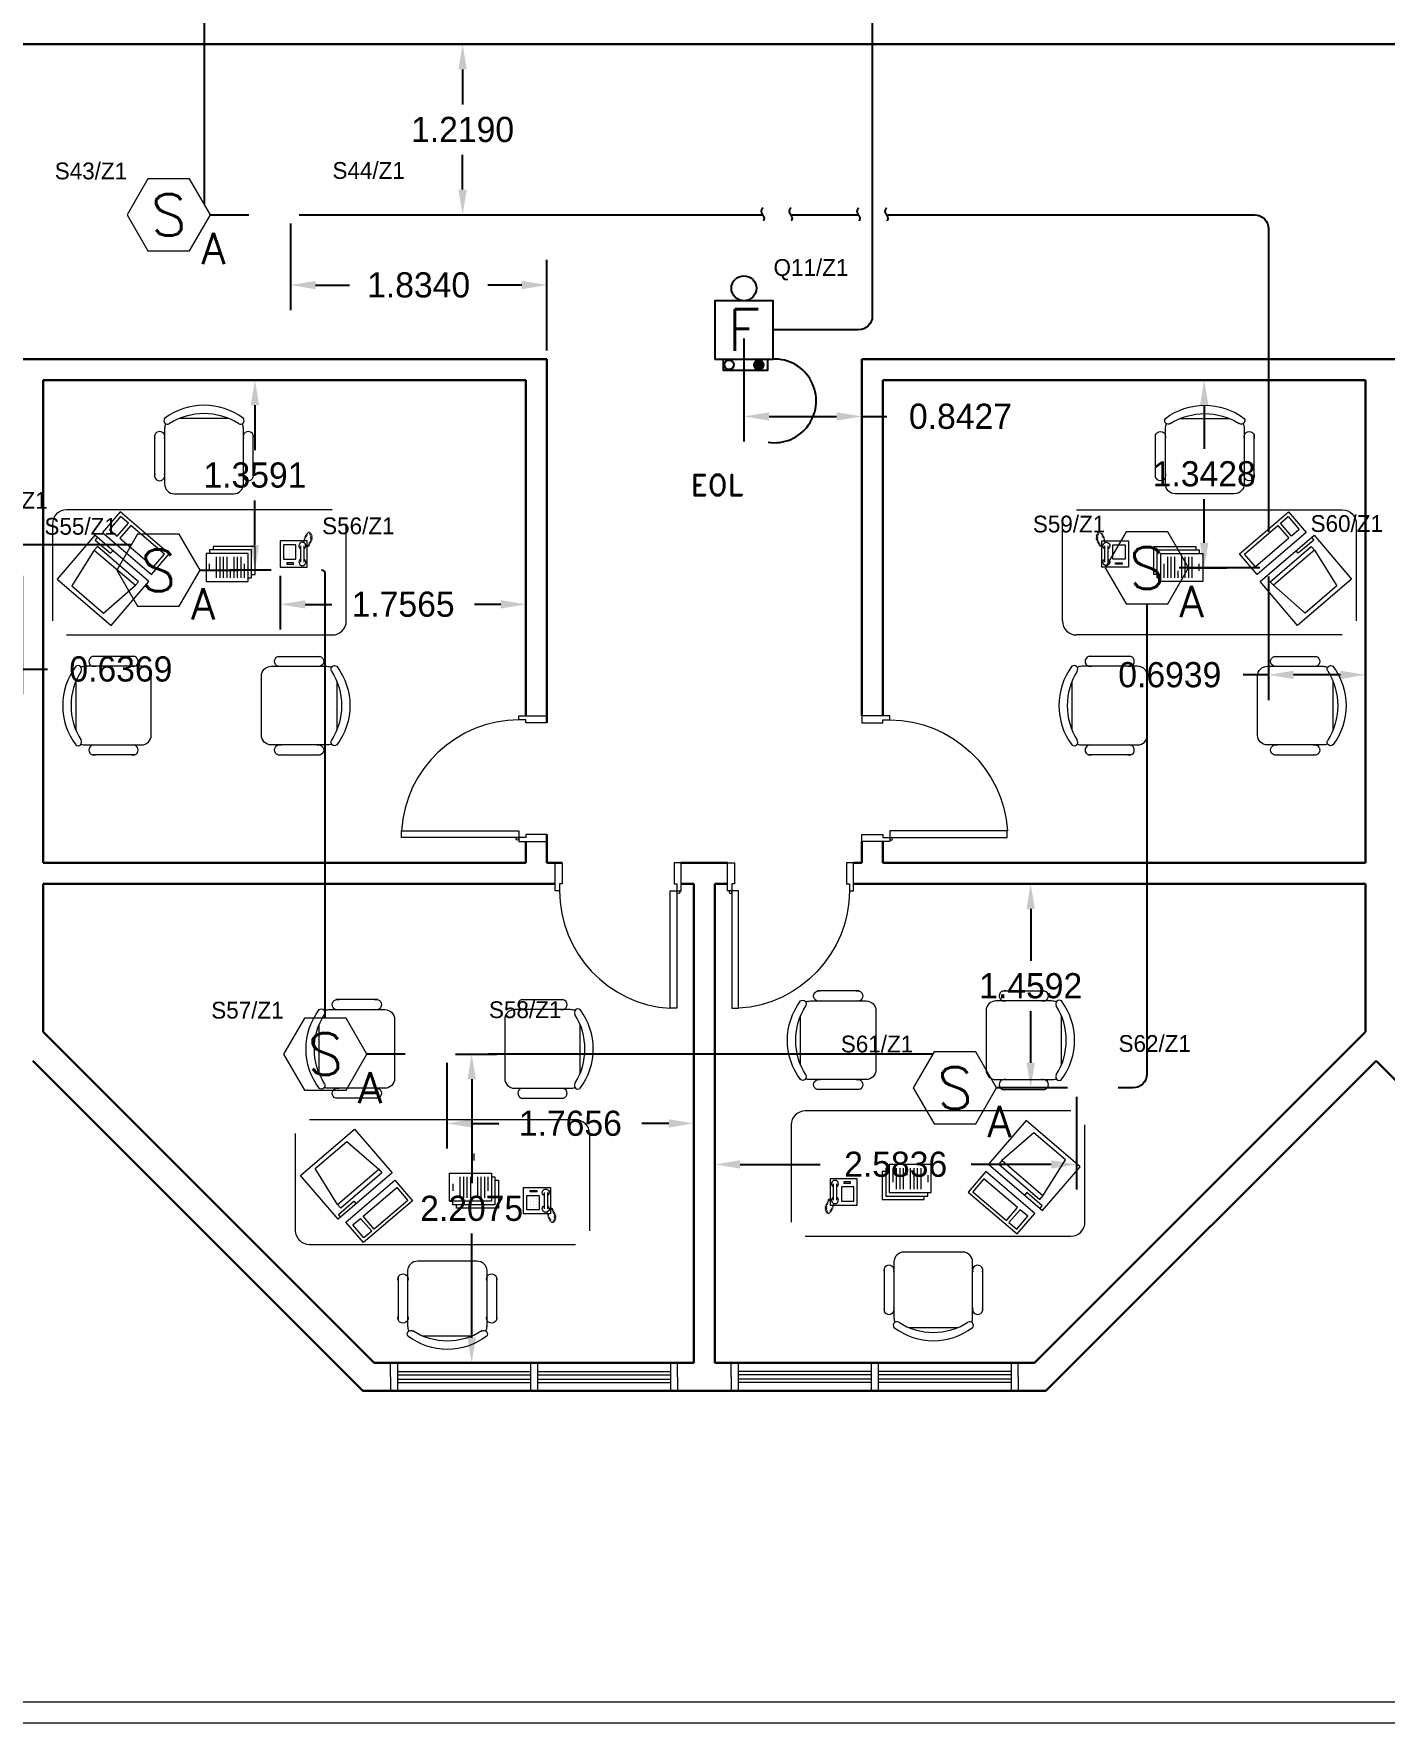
# Model space of a CAD drawing. Extents: x -3404 to 3497, y 0 to 399.
# Drawn here: x 65.41 to 75.06, y 336.52 to 348.6 of the extents above; entities that cross this region are included whole.
import ezdxf
from ezdxf.enums import TextEntityAlignment as Align

# ---------------------------------------------------------------- set-up
doc = ezdxf.new("R2010")
doc.units = 0
doc.header["$LTSCALE"] = 0.15
doc.linetypes.add('HIDDEN', pattern=[0.375, 0.25, -0.125])
doc.layers.get('0').update_dxf_attribs({"color": 252})
doc.layers.get('Defpoints').update_dxf_attribs({"color": 252})
for name, color, linetype in [('0 ARCH', 252, 'Continuous'), ('0 DD', 252, 'Continuous'), ('0 fire alarm', 252, 'Continuous'), ('0 sockets', 252, 'Continuous'), ('AUTOINCR', 7, 'Continuous'), ('FIRE_LOOP', 7, 'Continuous'), ('WIRING', 4, 'Continuous')]:
    doc.layers.add(name, color=color, linetype=linetype)
for name, color, linetype, lineweight in [('anal', 252, 'Continuous', 20), ('DOOR', 252, 'Continuous', 20), ('sofa', 252, 'Continuous', 9), ('T-FIRE-B', 4, 'Continuous', 0), ('T-TEXT', 2, 'Continuous', 0), ('wall', 252, 'Continuous', 30)]:
    doc.layers.add(name, color=color, linetype=linetype, lineweight=lineweight)
doc.styles.add('ROMAND', font='ROMAND.SHX')
doc.styles.add('ROMANS', font='ROMANS.shx', dxfattribs={"width": 0.8})
doc.styles.add('TEXT-NFP', font='simplex.shx')
doc.dimstyles.get("Standard").update_dxf_attribs({"dimtxt": 0.18, "dimasz": 0.18, "dimexe": 0.18, "dimexo": 0.0625, "dimgap": 0.09, "dimtad": 0, "dimtih": 1, "dimtoh": 1, "dimdec": 4, "dimzin": 0, "dimdsep": 46, "dimtxsty": 'Standard', "dimcen": 0.09, "dimadec": 0, "dimazin": 0, "dimtfac": 1, "dimtdec": 4, "dimtofl": 0, "dimtmove": 0, "dimatfit": 3, "dimfxl": 1, "dimtolj": 1, "dimtzin": 0, "dimarcsym": 0})

# ---------------------------------------------------------------- blocks, each defined once
blk = doc.blocks.new('CHAIR7')
for p, q in [((20, 12), (3, 12)), ((5.12, 15.04), (17.88, 15.04)), ((0, 9), (0, -9)), ((23, -7.44), (23, 7.44)), ((3, -12), (20, -12)), ((5.12, -15), (17.88, -15))]:
    blk.add_line(p, q)
for centre, radius, start, end in [((3, 9), 3, 90, 180), ((5.56, 13.54), 1.56, 73.7398, 286.2602), ((17.44, 13.54), 1.56, 253.7398, 106.2602), ((20, 9), 3, 62.4156, 90), ((22.34, 11.12), 1.1, 53.3099, 212.0274), ((4.82, 0), 19.64, 327.5758, 32.4242), ((7, 0), 20, 323.1301, 36.8699), ((3, -9), 3, 180, 270), ((5.56, -13.5), 1.56, 73.7398, 286.2602), ((17.44, -13.5), 1.56, 253.7398, 106.2602), ((20, -9), 3, 270, 297.5844), ((22.34, -11.12), 1.1, 147.9726, 306.6901)]:
    blk.add_arc(centre, radius, start, end)
blk = doc.blocks.new('RECTANG')
for p, q in [((1, 1), (0, 1)), ((0, 1), (0, 0)), ((1, 0), (1, 1)), ((0, 0), (1, 0))]:
    blk.add_line(p, q)
blk = doc.blocks.new('FNPHONE')
for p, q in [((-7.29, 6.54), (-7.29, 1.54)), ((-6.29, 6.54), (-6.29, 1.54)), ((-9.1, 0.22), (-9.7, 0.02)), ((-8.9, 0.62), (-9.5, 0.42)), ((-8.7, 1.02), (-9.3, 0.82)), ((-8.5, 1.42), (-9.1, 1.22)), ((-8.3, 1.82), (-8.9, 1.62)), ((-7.14, 0.56), (-7.5, -0.58)), ((-3.87, 4.85), (-3.87, 4.85)), ((-3.87, 3.91), (-3.87, 3.91)), ((-3.87, 2.97), (-3.87, 2.97)), ((-3.87, 2.03), (-3.87, 2.03)), ((-2.94, 4.85), (-2.94, 4.85)), ((-2.94, 3.91), (-2.94, 3.91)), ((-2.94, 2.97), (-2.94, 2.97)), ((-2.94, 2.03), (-2.94, 2.03)), ((-2, 4.85), (-2, 4.85)), ((-2, 3.91), (-2, 3.91)), ((-2, 2.97), (-2, 2.97)), ((-2, 2.03), (-2, 2.03)), ((-9.3, -0.18), (-9.9, -0.38)), ((-9.3, -0.58), (-9.9, -0.78)), ((-9.3, -0.98), (-9.9, -1.18)), ((-9.3, -1.38), (-9.9, -1.58)), ((-9.1, -1.78), (-9.7, -1.98)), ((-8.9, -2.18), (-9.5, -2.38)), ((-8.43, -2.46), (-9.03, -2.66)), ((-7.9, -1.98), (-8.5, -2.18)), ((-7.7, -1.58), (-8.3, -1.78)), ((-7.5, -1.18), (-8.1, -1.38)), ((-7.3, -0.78), (-7.9, -0.98))]:
    blk.add_line(p, q)
for centre, start, end in [((-6.79, 6.54), 298.4915, 241.5085), ((-6.79, 1.54), 118.4915, 61.5085)]:
    blk.add_arc(centre, 1.05, start, end)
for p, xscale, yscale, zscale in [((-8.21, 0), 8.20528234483245, 8.104073169521023, 8.20528234483245), ((-4.81, 1.25), 3.75, 4.375, 3.75), ((-4.03, 6.72), 2.03125, 0.46875, 2.03125)]:
    blk.add_blockref('RECTANG', p, dxfattribs=dict(xscale=xscale, yscale=yscale, zscale=zscale))
blk = doc.blocks.new('IBMAT', base_point=(61, 306))
for p, q in [((75, 307), (75, 306)), ((81, 307), (75, 307)), ((81, 306), (81, 307))]:
    blk.add_line(p, q)
at = {"xscale": 21, "yscale": 17, "zscale": 21}
blk.add_blockref('RECTANG', (61, 306), dxfattribs=at)
blk = doc.blocks.new('KEYBOARD', base_point=(60, 294))
for p, xscale, yscale, zscale in [((60, 294), 19, 8, 19), ((61, 295), 13, 5, 13), ((75, 295), 3, 5, 3)]:
    blk.add_blockref('RECTANG', p, dxfattribs=dict(xscale=xscale, yscale=yscale, zscale=zscale))
blk = doc.blocks.new('FNCOMP')
for p, q in [((-6.64, 16.23), (-8.5, 3.5)), ((6.08, 16.23), (-6.64, 16.23)), ((8, 3.5), (6.08, 16.23)), ((-8.5, 3.5), (-8.5, 2.04)), ((8, 3.5), (-8.5, 3.5)), ((-8.5, 2.04), (8, 2.04)), ((8, 2.04), (8, 3.5))]:
    blk.add_line(p, q)
at = {"xscale": 1.033846153846154, "yscale": 1.033846153846154, "zscale": 1.033846153846154}
for name, p in [('IBMAT', (-10.86, 0)), ('KEYBOARD', (-10.05, -10.5))]:
    blk.add_blockref(name, p, dxfattribs=at)
blk = doc.blocks.new('D90')
at = {"layer": 'DOOR'}
for points in [[(0.03, 0.2), (0.03, 1.04), (0.078, 1.04), (0.078, 0.2)], [(0.03, 0.2), (0, 0.2), (0, 0), (0.05, 0), (0.05, 0.15), (0.03, 0.15)], [(0.87, 0.2), (0.9, 0.2), (0.9, 0), (0.85, 0), (0.85, 0.15), (0.87, 0.15)]]:
    blk.add_lwpolyline(points, close=True, dxfattribs=at)
blk.add_circle((0.02, 0.21), 0.01, dxfattribs=at)
blk.add_arc((0.025, 0.197), 0.845, 0.2218, 86.3889, dxfattribs=at)
blk = doc.blocks.new('ARCH')
at = {"layer": 'anal'}
for p, q in [((67.958, 339.1), (70.008, 339.1)), ((67.958, 339), (67.958, 339.1)), ((68.008, 339.1), (68.008, 338.9)), ((68.958, 339.1), (68.958, 338.9)), ((69.008, 339.1), (69.008, 338.9)), ((69.958, 339.1), (69.958, 338.9)), ((70.008, 339), (70.008, 339.1)), ((70.392, 339), (70.392, 339.1)), ((72.442, 339.1), (70.392, 339.1)), ((70.442, 339.1), (70.442, 338.9)), ((71.392, 339.1), (71.392, 338.9)), ((71.442, 339.1), (71.442, 338.9)), ((72.392, 339.1), (72.392, 338.9)), ((72.442, 339), (72.442, 339.1)), ((67.958, 339), (67.958, 338.9)), ((68.008, 339.04), (68.958, 339.04)), ((68.008, 339.015), (68.958, 339.015)), ((68.008, 339), (68.008, 338.9)), ((68.008, 338.985), (68.958, 338.985)), ((68.008, 338.96), (68.958, 338.96)), ((69.008, 339.04), (69.958, 339.04)), ((69.008, 339.015), (69.958, 339.015)), ((69.008, 338.985), (69.958, 338.985)), ((69.008, 338.96), (69.958, 338.96)), ((69.958, 339), (69.958, 338.9)), ((70.008, 339), (70.008, 338.9)), ((70.392, 339), (70.392, 338.9)), ((71.392, 339.04), (70.442, 339.04)), ((71.392, 339.015), (70.442, 339.015)), ((70.442, 339), (70.442, 338.9)), ((71.392, 338.985), (70.442, 338.985)), ((71.392, 338.96), (70.442, 338.96)), ((72.392, 339.04), (71.442, 339.04)), ((72.392, 339.015), (71.442, 339.015)), ((72.392, 338.985), (71.442, 338.985)), ((72.392, 338.96), (71.442, 338.96)), ((72.392, 339), (72.392, 338.9)), ((72.442, 339), (72.442, 338.9)), ((67.958, 338.9), (70.008, 338.9)), ((72.442, 338.9), (70.392, 338.9)), ((96.525, 336.675), (58.125, 336.675)), ((96.675, 336.525), (60, 336.525))]:
    blk.add_line(p, q, dxfattribs=at)
at = {"layer": 'sofa'}
for p, q in [((67.641, 344.403), (67.641, 345.098)), ((72.759, 344.403), (72.759, 345.098)), ((65.641, 344.303), (67.541, 344.303)), ((74.759, 344.303), (72.859, 344.303)), ((74.759, 344.303), (72.859, 344.303)), ((72.82, 340.901), (70.92, 340.901)), ((67.379, 340.839), (69.279, 340.839)), ((70.82, 340.801), (70.82, 340.106)), ((69.379, 340.739), (69.379, 340.045))]:
    blk.add_line(p, q, dxfattribs=at)
for points in [[(67.541, 345.198), (65.641, 345.198, 0.414214), (65.541, 345.098), (65.541, 344.403)], [(72.859, 345.198), (74.759, 345.198, -0.414214), (74.859, 345.098), (74.859, 344.403)], [(70.92, 340.006), (72.82, 340.006, 0.414214), (72.92, 340.106), (72.92, 340.801)], [(69.279, 339.945), (67.379, 339.945, -0.414214), (67.279, 340.045), (67.279, 340.739)]]:
    blk.add_lwpolyline(points, format="xyb", dxfattribs=at)
for points in [[(66.639, 344.686), (66.939, 344.686), (66.939, 344.886), (66.639, 344.886), (66.639, 344.686)], [(66.939, 344.711), (66.964, 344.711), (66.964, 344.911), (66.664, 344.911), (66.664, 344.886)], [(66.964, 344.736), (66.989, 344.736), (66.989, 344.936), (66.689, 344.936), (66.689, 344.911)], [(73.436, 344.736), (73.411, 344.736), (73.411, 344.936), (73.711, 344.936), (73.711, 344.911)], [(73.461, 344.711), (73.436, 344.711), (73.436, 344.911), (73.736, 344.911), (73.736, 344.886)], [(73.761, 344.686), (73.461, 344.686), (73.461, 344.886), (73.761, 344.886), (73.761, 344.686)], [(66.664, 344.761), (66.664, 344.811)], [(66.714, 344.711), (66.714, 344.861)], [(66.739, 344.711), (66.739, 344.861)], [(66.764, 344.711), (66.764, 344.861)], [(66.789, 344.711), (66.789, 344.861)], [(66.814, 344.711), (66.814, 344.761)], [(66.839, 344.711), (66.839, 344.861)], [(66.864, 344.711), (66.864, 344.861)], [(66.889, 344.711), (66.889, 344.861)], [(66.914, 344.711), (66.914, 344.811)], [(73.486, 344.711), (73.486, 344.811)], [(73.511, 344.711), (73.511, 344.861)], [(73.536, 344.711), (73.536, 344.861)], [(73.561, 344.711), (73.561, 344.861)], [(73.586, 344.711), (73.586, 344.761)], [(73.611, 344.711), (73.611, 344.861)], [(73.636, 344.711), (73.636, 344.861)], [(73.661, 344.711), (73.661, 344.861)], [(73.686, 344.711), (73.686, 344.861)], [(73.736, 344.761), (73.736, 344.811)], [(68.553, 340.597), (68.553, 340.547)], [(71.821, 340.518), (71.521, 340.518), (71.521, 340.318), (71.821, 340.318), (71.821, 340.518)], [(68.378, 340.456), (68.678, 340.456), (68.678, 340.256), (68.378, 340.256), (68.378, 340.456)], [(68.678, 340.431), (68.703, 340.431), (68.703, 340.231), (68.403, 340.231), (68.403, 340.256)], [(68.703, 340.406), (68.728, 340.406), (68.728, 340.206), (68.428, 340.206), (68.428, 340.231)], [(68.453, 340.431), (68.453, 340.281)], [(68.478, 340.431), (68.478, 340.281)], [(68.503, 340.431), (68.503, 340.281)], [(68.528, 340.431), (68.528, 340.281)], [(68.578, 340.431), (68.578, 340.281)], [(68.603, 340.431), (68.603, 340.281)], [(68.628, 340.431), (68.628, 340.281)], [(68.653, 340.431), (68.653, 340.331)], [(71.496, 340.468), (71.471, 340.468), (71.471, 340.268), (71.771, 340.268), (71.771, 340.293)], [(71.521, 340.493), (71.496, 340.493), (71.496, 340.293), (71.796, 340.293), (71.796, 340.318)], [(71.546, 340.493), (71.546, 340.393)], [(71.571, 340.493), (71.571, 340.343)], [(71.596, 340.493), (71.596, 340.343)], [(71.621, 340.493), (71.621, 340.343)], [(71.646, 340.493), (71.646, 340.443)], [(71.671, 340.493), (71.671, 340.343)], [(71.696, 340.493), (71.696, 340.343)], [(71.721, 340.493), (71.721, 340.343)], [(71.746, 340.493), (71.746, 340.343)], [(71.796, 340.443), (71.796, 340.393)], [(68.403, 340.381), (68.403, 340.331)]]:
    blk.add_lwpolyline(points, dxfattribs=at)
for centre, start, end in [((67.541, 344.403), 270, 0), ((72.859, 344.403), 180, 270), ((72.859, 344.403), 180, 270), ((70.92, 340.801), 90, 180), ((69.279, 340.739), 0, 90)]:
    blk.add_arc(centre, 0.1, start, end, dxfattribs=at)
at = {"layer": 'wall'}
for p, q in [((82.275, 348.525), (55.724, 348.525)), ((84.525, 348.525), (65.431, 348.525)), ((69.075, 346.275), (61.725, 346.275)), ((69.075, 346.275), (69.075, 343.676)), ((71.325, 346.275), (71.325, 343.726)), ((78.675, 346.275), (71.325, 346.275)), ((68.925, 346.125), (65.475, 346.125)), ((65.475, 346.125), (65.475, 342.675)), ((68.925, 346.125), (68.925, 343.726)), ((71.475, 346.125), (71.475, 343.726)), ((74.925, 346.125), (71.475, 346.125)), ((74.925, 346.125), (74.925, 342.675)), ((68.925, 342.826), (68.925, 342.675)), ((69.075, 342.876), (69.075, 342.675)), ((71.325, 342.826), (71.325, 342.675)), ((71.475, 342.826), (71.475, 342.675)), ((68.925, 342.675), (65.475, 342.675)), ((69.184, 342.675), (69.075, 342.675)), ((70.366, 342.675), (70.034, 342.675)), ((71.325, 342.675), (71.266, 342.675)), ((74.925, 342.675), (71.475, 342.675)), ((69.134, 342.525), (65.475, 342.525)), ((65.475, 342.525), (65.475, 341.466)), ((70.125, 342.525), (70.034, 342.525)), ((70.125, 342.525), (70.125, 339.1)), ((70.366, 342.525), (70.275, 342.525)), ((70.275, 342.525), (70.275, 339.1)), ((74.925, 342.525), (71.266, 342.525)), ((74.925, 342.525), (74.925, 341.466)), ((67.841, 339.1), (65.475, 341.466)), ((74.925, 341.466), (72.559, 339.1)), ((67.759, 338.9), (65.4, 341.259)), ((75, 341.259), (72.641, 338.9)), ((77.359, 338.9), (75, 341.259)), ((70.125, 339.1), (67.841, 339.1)), ((72.559, 339.1), (70.275, 339.1)), ((72.641, 338.9), (67.759, 338.9))]:
    blk.add_line(p, q, dxfattribs=at)
at = {"layer": 'DOOR'}
for p, rotation in [((69.075, 342.826), 90), ((70.034, 342.675), 180)]:
    blk.add_blockref('D90', p, dxfattribs=dict(at, rotation=rotation))
at = {"layer": 'DOOR', "xscale": -1}
for p, rotation in [((71.325, 342.826), 270), ((70.366, 342.675), 180)]:
    blk.add_blockref('D90', p, dxfattribs=dict(at, rotation=rotation))
at = {"layer": 'sofa'}
for name, p, xscale, yscale, zscale, rotation in [('CHAIR7', (66.624, 345.312), 0.0234375, 0.0234375, 0.0234375, 90), ('CHAIR7', (73.776, 345.312), -0.0234375, 0.0234375, 0.0234375, 270), ('FNCOMP', (66.036, 344.85), 0.02343749999997079, 0.02343749999997079, 0.02343749999997079, 139.3987053547845), ('FNCOMP', (74.364, 344.85), -0.02343749999997079, 0.0234375, 0.0234375, 220.6012946452155), ('FNPHONE', (67.168, 344.977), 0.0234375, 0.0234375, 0.0234375, 180), ('FNPHONE', (73.232, 344.977), -0.0234375, 0.0234375, 0.0234375, 180), ('CHAIR7', (66.247, 343.798), 0.0234375, 0.0234375, 0.0234375, 180), ('CHAIR7', (67.034, 343.798), -0.0234375, 0.0234375, 0.0234375, 180), ('CHAIR7', (73.366, 343.798), 0.0234375, 0.0234375, 0.0234375, 180), ('CHAIR7', (74.153, 343.798), -0.0234375, 0.0234375, 0.0234375, 180), ('FNCOMP', (67.775, 340.293), -0.02343749999997079, 0.0234375, 0.0234375, 40.60129464521547), ('FNCOMP', (72.424, 340.355), 0.02343749999997079, 0.02343749999997079, 0.02343749999997079, 319.3987053547845), ('CHAIR7', (68.363, 339.83), -0.0234375, 0.0234375, 0.0234375, 90), ('CHAIR7', (71.836, 339.892), 0.0234375, 0.0234375, 0.0234375, 270)]:
    blk.add_blockref(name, p, dxfattribs=dict(at, xscale=xscale, yscale=yscale, zscale=zscale, rotation=rotation))
at = {"layer": 'sofa', "yscale": 0.0234375, "zscale": 0.0234375}
for name, p, xscale in [('CHAIR7', (71.426, 341.406), -0.0234375), ('CHAIR7', (72.213, 341.406), 0.0234375), ('CHAIR7', (67.986, 341.344), -0.0234375), ('CHAIR7', (68.773, 341.344), 0.0234375), ('FNPHONE', (71.292, 340.227), 0.0234375), ('FNPHONE', (68.907, 340.165), -0.0234375)]:
    blk.add_blockref(name, p, dxfattribs=dict(at, xscale=xscale))
blk = doc.blocks.new('dressable smoke detectore above false ceiling')
blk.add_lwpolyline([(200, 0), (100, 173.2), (-100, 173.2), (-200, 0), (-100, -173.2), (100, -173.2)], close=True)
at = {"layer": 'T-TEXT', "style": 'ROMANS'}
blk.add_attdef('S', text='', height=200, dxfattribs=at).set_placement((0, 0, 0), align=Align.MIDDLE)
blk.add_attdef('A', text='', height=150, dxfattribs=at).set_placement((214.9, -161.3), align=Align.MIDDLE_CENTER)
blk = doc.blocks.new('*U91')
at = {"linetype": 'ByBlock'}
h = blk.add_hatch(dxfattribs=at)
h.set_pattern_fill('ANGLE', color=2)
h.set_pattern_definition([(0, (2e-14, -140), (0, 6.985), [5.08, -1.905]), (90, (2e-14, -140), (-6.985, 4e-16), [5.08, -1.905])])
h.paths.add_polyline_path([(48.8, -167.5, 1), (93.8, -167.5, 1)])
at = {"color": 2}
blk.add_lwpolyline([(-140, -140), (140, -140), (140, 140), (-140, 140)], close=True, dxfattribs=at)
at = {"color": 6, "linetype": 'ByBlock'}
blk.add_lwpolyline([(-98.4, -140), (113.2, -140), (113.2, -195.1), (-98.4, -195.1)], close=True, dxfattribs=at)
at = {"color": 2}
blk.add_circle((0, 200), 60, dxfattribs=at)
at = {"color": 6, "linetype": 'ByBlock'}
for centre in [(-71.3, -167.5), (71.3, -167.5)]:
    blk.add_circle(centre, 22.5, dxfattribs=at)
at = {"layer": 'T-TEXT', "color": 2, "style": 'TEXT-NFP'}
blk.add_attdef('F', text='', height=200, dxfattribs=at).set_placement((0, 0, 0), align=Align.MIDDLE)
blk = doc.blocks.new('endtick', base_point=(-3267.27, -69559.4))
at = {"layer": 'WIRING', "color": 2, "linetype": 'HIDDEN'}
blk.add_spline([(-3267.27, -69509.4), (-3276.985, -69534.4), (-3267.27, -69559.4), (-3256.425, -69584.4), (-3267.27, -69609.4)], degree=3, dxfattribs=at)
blk = doc.blocks.new('*D116')
at = {"layer": '0 DD', "color": 0, "lineweight": -2, "transparency": 16777216}
for p, q in [((68.422, 341.308), (68.717, 341.308)), ((68.537, 341.128), (68.537, 340.384)), ((68.537, 339.28), (68.537, 340.024)), ((68.422, 339.1), (68.717, 339.1))]:
    blk.add_line(p, q, dxfattribs=at)
at = {"layer": '0 DD', "color": 0, "transparency": 16777216}
for points in [[(68.507, 341.128), (68.567, 341.128), (68.537, 341.308)], [(68.507, 339.28), (68.567, 339.28), (68.537, 339.1)]]:
    blk.add_solid(points, dxfattribs=at)
at = {"layer": 'Defpoints', "color": 0, "transparency": 16777216}
for p in [(68.359, 341.308), (68.359, 339.1), (68.537, 339.1)]:
    blk.add_point(p, dxfattribs=at)
at = {"layer": '0 DD', "color": 0, "transparency": 16777216, "insert": (68.537, 340.204), "char_height": 0.18, "attachment_point": 5}
blk.add_mtext('\\A1;2.2075', dxfattribs=at)
blk = doc.blocks.new('*D117')
at = {"layer": '0 DD', "color": 0, "lineweight": -2, "transparency": 16777216}
for p, q in [((68.359, 341.245), (68.359, 340.632)), ((70.125, 341.123), (70.125, 340.632)), ((68.539, 340.812), (68.732, 340.812)), ((69.945, 340.812), (69.752, 340.812))]:
    blk.add_line(p, q, dxfattribs=at)
at = {"layer": '0 DD', "color": 0, "transparency": 16777216}
for points in [[(68.539, 340.842), (68.539, 340.782), (68.359, 340.812)], [(69.945, 340.842), (69.945, 340.782), (70.125, 340.812)]]:
    blk.add_solid(points, dxfattribs=at)
at = {"layer": 'Defpoints', "color": 0, "transparency": 16777216}
for p in [(68.359, 341.308), (70.125, 341.185), (70.125, 340.812)]:
    blk.add_point(p, dxfattribs=at)
at = {"layer": '0 DD', "color": 0, "transparency": 16777216, "insert": (69.242, 340.812), "char_height": 0.18, "attachment_point": 5}
blk.add_mtext('\\A1;1.7656', dxfattribs=at)
blk = doc.blocks.new('*D118')
at = {"layer": '0 DD', "color": 0, "lineweight": -2, "transparency": 16777216}
for p, q in [((72.849, 342.525), (72.352, 342.525)), ((72.532, 342.345), (72.532, 341.975)), ((72.532, 341.246), (72.532, 341.615)), ((72.796, 341.066), (72.352, 341.066))]:
    blk.add_line(p, q, dxfattribs=at)
at = {"layer": '0 DD', "color": 0, "transparency": 16777216}
for points in [[(72.502, 342.345), (72.562, 342.345), (72.532, 342.525)], [(72.502, 341.246), (72.562, 341.246), (72.532, 341.066)]]:
    blk.add_solid(points, dxfattribs=at)
at = {"layer": 'Defpoints', "color": 0, "transparency": 16777216}
for p in [(72.912, 342.525), (72.532, 341.066), (72.859, 341.066)]:
    blk.add_point(p, dxfattribs=at)
at = {"layer": '0 DD', "color": 0, "transparency": 16777216, "insert": (72.532, 341.795), "char_height": 0.18, "attachment_point": 5}
blk.add_mtext('\\A1;1.4592', dxfattribs=at)
blk = doc.blocks.new('*D119')
at = {"layer": '0 DD', "color": 0, "lineweight": -2, "transparency": 16777216}
for p, q in [((72.859, 341.003), (72.859, 340.339)), ((70.275, 340.992), (70.275, 340.339)), ((70.455, 340.519), (71.027, 340.519)), ((72.679, 340.519), (72.107, 340.519))]:
    blk.add_line(p, q, dxfattribs=at)
at = {"layer": '0 DD', "color": 0, "transparency": 16777216}
for points in [[(70.455, 340.549), (70.455, 340.489), (70.275, 340.519)], [(72.679, 340.549), (72.679, 340.489), (72.859, 340.519)]]:
    blk.add_solid(points, dxfattribs=at)
at = {"layer": 'Defpoints', "color": 0, "transparency": 16777216}
for p in [(70.275, 341.054), (72.859, 341.066), (70.275, 340.519)]:
    blk.add_point(p, dxfattribs=at)
at = {"layer": '0 DD', "color": 0, "transparency": 16777216, "insert": (71.567, 340.519), "char_height": 0.18, "attachment_point": 5}
blk.add_mtext('\\A1;2.5836', dxfattribs=at)
blk = doc.blocks.new('*D130')
at = {"layer": '0 DD', "color": 0, "lineweight": -2, "transparency": 16777216}
for p, q in [((74.169, 346.125), (73.592, 346.125)), ((73.772, 345.945), (73.772, 345.634)), ((73.772, 344.962), (73.772, 345.274)), ((74.169, 344.782), (73.592, 344.782))]:
    blk.add_line(p, q, dxfattribs=at)
at = {"layer": '0 DD', "color": 0, "transparency": 16777216}
for points in [[(73.742, 345.945), (73.802, 345.945), (73.772, 346.125)], [(73.742, 344.962), (73.802, 344.962), (73.772, 344.782)]]:
    blk.add_solid(points, dxfattribs=at)
at = {"layer": 'Defpoints', "color": 0, "transparency": 16777216}
for p in [(73.772, 346.125), (74.231, 346.125), (74.231, 344.782)]:
    blk.add_point(p, dxfattribs=at)
at = {"layer": '0 DD', "color": 0, "transparency": 16777216, "insert": (73.772, 345.454), "char_height": 0.18, "attachment_point": 5}
blk.add_mtext('\\A1;1.3428', dxfattribs=at)
blk = doc.blocks.new('*D131')
at = {"layer": '0 DD', "color": 0, "lineweight": -2, "transparency": 16777216}
for p, q in [((74.231, 344.72), (74.231, 343.838)), ((74.925, 344.72), (74.925, 343.838)), ((74.231, 344.018), (74.051, 344.018)), ((74.745, 344.018), (74.411, 344.018))]:
    blk.add_line(p, q, dxfattribs=at)
at = {"layer": '0 DD', "color": 0, "transparency": 16777216}
for points in [[(74.411, 344.048), (74.411, 343.988), (74.231, 344.018)], [(74.745, 344.048), (74.745, 343.988), (74.925, 344.018)]]:
    blk.add_solid(points, dxfattribs=at)
at = {"layer": 'Defpoints', "color": 0, "transparency": 16777216}
for p in [(74.231, 344.782), (74.925, 344.782), (74.925, 344.018)]:
    blk.add_point(p, dxfattribs=at)
at = {"layer": '0 DD', "color": 0, "transparency": 16777216, "insert": (73.526, 344.018), "char_height": 0.18, "attachment_point": 5}
blk.add_mtext('\\A1;0.6939', dxfattribs=at)
blk = doc.blocks.new('*D132')
at = {"layer": '0 DD', "color": 0, "lineweight": -2, "transparency": 16777216}
for p, q in [((67.105, 346.125), (66.808, 346.125)), ((66.988, 345.945), (66.988, 345.625)), ((66.988, 344.946), (66.988, 345.265)), ((67.105, 344.766), (66.808, 344.766))]:
    blk.add_line(p, q, dxfattribs=at)
at = {"layer": '0 DD', "color": 0, "transparency": 16777216}
for points in [[(66.958, 345.945), (67.018, 345.945), (66.988, 346.125)], [(66.958, 344.946), (67.018, 344.946), (66.988, 344.766)]]:
    blk.add_solid(points, dxfattribs=at)
at = {"layer": 'Defpoints', "color": 0, "transparency": 16777216}
for p in [(66.988, 346.125), (67.167, 346.125), (67.167, 344.766)]:
    blk.add_point(p, dxfattribs=at)
at = {"layer": '0 DD', "color": 0, "transparency": 16777216, "insert": (66.988, 345.445), "char_height": 0.18, "attachment_point": 5}
blk.add_mtext('\\A1;1.3591', dxfattribs=at)
blk = doc.blocks.new('*D133')
at = {"layer": '0 DD', "color": 0, "lineweight": -2, "transparency": 16777216}
for p, q in [((67.168, 344.725), (67.168, 344.342)), ((68.925, 344.725), (68.925, 344.342)), ((67.348, 344.522), (67.537, 344.522)), ((68.745, 344.522), (68.557, 344.522))]:
    blk.add_line(p, q, dxfattribs=at)
at = {"layer": '0 DD', "color": 0, "transparency": 16777216}
for points in [[(67.348, 344.552), (67.348, 344.492), (67.168, 344.522)], [(68.745, 344.552), (68.745, 344.492), (68.925, 344.522)]]:
    blk.add_solid(points, dxfattribs=at)
at = {"layer": 'Defpoints', "color": 0, "transparency": 16777216}
for p in [(67.168, 344.787), (68.925, 344.787), (68.925, 344.522)]:
    blk.add_point(p, dxfattribs=at)
at = {"layer": '0 DD', "color": 0, "transparency": 16777216, "insert": (68.047, 344.522), "char_height": 0.18, "attachment_point": 5}
blk.add_mtext('\\A1;1.7565', dxfattribs=at)
blk = doc.blocks.new('*D135')
at = {"layer": '0 DD', "color": 0, "lineweight": -2, "transparency": 16777216}
for p, q in [((64.688, 344.886), (64.688, 343.879)), ((65.325, 344.726), (65.325, 343.879)), ((64.868, 344.059), (65.145, 344.059)), ((65.325, 344.059), (65.505, 344.059))]:
    blk.add_line(p, q, dxfattribs=at)
at = {"layer": '0 DD', "color": 0, "transparency": 16777216}
for points in [[(64.868, 344.089), (64.868, 344.029), (64.688, 344.059)], [(65.145, 344.089), (65.145, 344.029), (65.325, 344.059)]]:
    blk.add_solid(points, dxfattribs=at)
at = {"layer": 'Defpoints', "color": 0, "transparency": 16777216}
for p in [(64.688, 344.948), (65.325, 344.788), (65.325, 344.059)]:
    blk.add_point(p, dxfattribs=at)
at = {"layer": '0 DD', "color": 0, "transparency": 16777216, "insert": (66.03, 344.059), "char_height": 0.18, "attachment_point": 5}
blk.add_mtext('\\A1;0.6369', dxfattribs=at)
blk = doc.blocks.new('*D198')
at = {"layer": '0 DD', "color": 0, "lineweight": -2, "transparency": 16777216}
for p, q in [((67.303, 348.525), (68.652, 348.525)), ((68.472, 348.345), (68.472, 348.095)), ((68.472, 347.486), (68.472, 347.735)), ((67.303, 347.306), (68.652, 347.306))]:
    blk.add_line(p, q, dxfattribs=at)
at = {"layer": '0 DD', "color": 0, "transparency": 16777216}
for points in [[(68.442, 348.345), (68.502, 348.345), (68.472, 348.525)], [(68.442, 347.486), (68.502, 347.486), (68.472, 347.306)]]:
    blk.add_solid(points, dxfattribs=at)
at = {"layer": 'Defpoints', "color": 0, "transparency": 16777216}
for p in [(67.241, 348.525), (68.472, 348.525), (67.241, 347.306)]:
    blk.add_point(p, dxfattribs=at)
at = {"layer": '0 DD', "color": 0, "transparency": 16777216, "insert": (68.472, 347.915), "char_height": 0.18, "attachment_point": 5}
blk.add_mtext('\\A1;1.2190', dxfattribs=at)
blk = doc.blocks.new('*D199')
at = {"layer": '0 DD', "color": 0, "lineweight": -2, "transparency": 16777216}
for p, q in [((67.241, 347.243), (67.241, 346.624)), ((69.075, 346.337), (69.075, 346.984)), ((67.421, 346.804), (67.663, 346.804)), ((68.895, 346.804), (68.653, 346.804))]:
    blk.add_line(p, q, dxfattribs=at)
at = {"layer": '0 DD', "color": 0, "transparency": 16777216}
for points in [[(67.421, 346.834), (67.421, 346.774), (67.241, 346.804)], [(68.895, 346.834), (68.895, 346.774), (69.075, 346.804)]]:
    blk.add_solid(points, dxfattribs=at)
at = {"layer": 'Defpoints', "color": 0, "transparency": 16777216}
for p in [(67.241, 347.306), (67.241, 346.804), (69.075, 346.275)]:
    blk.add_point(p, dxfattribs=at)
at = {"layer": '0 DD', "color": 0, "transparency": 16777216, "insert": (68.158, 346.804), "char_height": 0.18, "attachment_point": 5}
blk.add_mtext('\\A1;1.8340', dxfattribs=at)
blk = doc.blocks.new('*D200')
at = {"layer": '0 DD', "color": 0, "lineweight": -2, "transparency": 16777216}
for p, q in [((70.482, 346.421), (70.482, 345.685)), ((71.325, 346.212), (71.325, 345.685)), ((70.662, 345.865), (71.145, 345.865)), ((71.325, 345.865), (71.505, 345.865))]:
    blk.add_line(p, q, dxfattribs=at)
at = {"layer": '0 DD', "color": 0, "transparency": 16777216}
for points in [[(70.662, 345.895), (70.662, 345.835), (70.482, 345.865)], [(71.145, 345.895), (71.145, 345.835), (71.325, 345.865)]]:
    blk.add_solid(points, dxfattribs=at)
at = {"layer": 'Defpoints', "color": 0, "transparency": 16777216}
for p in [(70.482, 346.483), (71.325, 346.275), (71.325, 345.865)]:
    blk.add_point(p, dxfattribs=at)
at = {"layer": '0 DD', "color": 0, "transparency": 16777216, "insert": (72.03, 345.865), "char_height": 0.18, "attachment_point": 5}
blk.add_mtext('\\A1;0.8427', dxfattribs=at)

msp = doc.modelspace()

# ---------------------------------------------------------------- linework, layer by layer
at = {"layer": '0 fire alarm', "color": 3}
msp.add_arc((70.70041, 345.97633), 0.29883, 261.201274, 91.882481, dxfattribs=at)
at = {"layer": '0 sockets', "color": 2}
msp.add_lwpolyline([(71.4, 349.98908), (71.4, 346.58332, -0.41421356), (71.3, 346.48332), (70.69054, 346.48332)], format="xyb", dxfattribs=at)
at = {"layer": 'FIRE_LOOP', "color": 3}
for points in [[(66.62634, 349.77699), (66.62634, 347.38125)], [(66.6698, 347.30596), (66.9435, 347.30596)], [(67.53845, 347.30596), (70.6156, 347.30596)], [(70.8156, 347.30596), (71.3, 347.30596)], [(66.10657, 344.94847), (64.98555, 344.94847)], [(66.59611, 344.76589), (66.86981, 344.76589)], [(73.65988, 344.78221), (73.93358, 344.78221)], [(68.06196, 341.30754), (67.78827, 341.30754)], [(71.83203, 341.30754), (68.65692, 341.30754)], [(72.56112, 341.06581), (72.28743, 341.06581)]]:
    msp.add_lwpolyline(points, dxfattribs=at)
for points in [[(71.5, 347.30596), (74.13106, 347.30596, -0.41421356), (74.23106, 347.20596), (74.23106, 345.03983)], [(67.49079, 341.56516), (67.49079, 344.74012, 0.41421356), (67.46503, 344.76589), (67.46477, 344.76589)], [(73.36241, 344.52459), (73.36241, 341.16581, -0.41421356), (73.26241, 341.06581), (73.15608, 341.06581)]]:
    msp.add_lwpolyline(points, format="xyb", dxfattribs=at)

# ---------------------------------------------------------------- block references
at = {"layer": '0 ARCH', "color": 3}
msp.add_blockref('ARCH', (0, 0), dxfattribs=at)
at = {"layer": '0 fire alarm', "color": 3, "xscale": 0.001, "yscale": 0.001, "zscale": 0.001}
for p in [(70.6156, 347.30596), (70.8156, 347.30596), (71.3, 347.30596)]:
    msp.add_blockref('endtick', p, dxfattribs=at)
at = {"layer": '0 fire alarm', "color": 3, "xscale": 0.001, "yscale": 0.001, "zscale": 0.001, "rotation": 1.237862514956791e-12}
msp.add_blockref('endtick', (71.5, 347.30596), dxfattribs=at)
at = {"layer": '0 fire alarm', "color": 3, "xscale": 0.001488, "yscale": 0.001488, "zscale": 0.001488}
msp.add_blockref('*U91', (70.48228, 346.48332), dxfattribs=at).add_auto_attribs({'F': 'F'})
at = {"layer": 'T-FIRE-B', "color": 2, "xscale": 0.001487761816891826, "yscale": 0.001487761816891826, "zscale": 0.001487761816891826}
for p in [(66.37233, 347.30596), (66.29864, 344.76589), (73.36241, 344.78221), (67.49079, 341.30754), (71.98995, 341.06581)]:
    msp.add_blockref('dressable smoke detectore above false ceiling', p, dxfattribs=at).add_auto_attribs({'S': 'S', 'A': 'A'})

# ---------------------------------------------------------------- texts
at = {"layer": '0 fire alarm', "color": 3, "insert": (70.10197, 345.44952), "char_height": 0.15, "attachment_point": 1, "style": 'ROMAND'}
msp.add_mtext_dynamic_manual_height_columns('EOL', width=1.224951, gutter_width=0.75, heights=[0], dxfattribs=at)
at = {"layer": 'AUTOINCR', "color": 2}
for s, p in [('S43/Z1', (66.07477, 347.52365)), ('S55/Z1', (66.00109, 344.98357)), ('S59/Z1', (73.06485, 344.9999)), ('S57/Z1', (67.19324, 341.52522)), ('S61/Z1', (71.6924, 341.2835))]:
    msp.add_text(s, height=0.12, dxfattribs=at).set_placement(p, align=Align.BOTTOM_RIGHT)
for s, p in [('S44/Z1', (67.54207, 347.52719)), ('S42/Z1', (64.98916, 345.16969)), ('S56/Z1', (67.46838, 344.98711)), ('S60/Z1', (74.53215, 345.00344)), ('S58/Z1', (68.66053, 341.52876)), ('S62/Z1', (73.15969, 341.28703))]:
    msp.add_text(s, height=0.12, dxfattribs=at).set_placement(p, align=Align.BOTTOM_LEFT)
at = {"layer": 'AUTOINCR', "color": 1}
msp.add_text('Q11/Z1', height=0.12, dxfattribs=at).set_placement((70.69413, 346.83374), align=Align.BOTTOM_LEFT)

# ---------------------------------------------------------------- dimensions: what is measured, and where the dimension line sits
at = {"layer": '0 DD', "color": 6}
for base, p1, p2, picture, middle in [((68.47189, 348.525), (67.24098, 347.30596), (67.24098, 348.525), '*D198', (68.47189, 347.91548)), ((66.9879, 346.125), (67.16729, 344.76589), (67.16729, 346.125), '*D132', (66.9879, 345.44544)), ((73.77153, 346.125), (74.23106, 344.78221), (74.23106, 346.125), '*D130', (73.77153, 345.45361)), ((72.53162, 341.06581), (72.91178, 342.525), (72.8586, 341.06581), '*D118', (72.53162, 341.79541)), ((68.53689, 339.1), (68.35944, 341.30754), (68.35944, 339.1), '*D116', (68.53689, 340.20377))]:
    dim = msp.add_linear_dim(base=base, p1=p1, p2=p2, angle=90, dimstyle='Standard', dxfattribs=at)
    dim.commit()
    dim.dimension.update_dxf_attribs({"geometry": picture, "text_midpoint": middle})
for base, p1, p2, picture, middle in [((67.24098, 346.80359), (69.075, 346.275), (67.24098, 347.30596), '*D199', (68.15799, 346.80359)), ((71.325, 345.86459), (70.48228, 346.48332), (71.325, 346.275), '*D200', (72.03, 345.86459)), ((68.925, 344.521531), (67.168454, 344.787389), (68.925, 344.787389), '*D133', (68.046727, 344.521531)), ((70.125, 340.8125), (68.35944, 341.30754), (70.125, 341.18504), '*D117', (69.24222, 340.8125)), ((70.275, 340.5195), (72.8586, 341.06581), (70.275, 341.05403), '*D119', (71.5668, 340.5195))]:
    dim = msp.add_linear_dim(base=base, p1=p1, p2=p2, dimstyle='Standard', dxfattribs=at)
    dim.commit()
    dim.dimension.update_dxf_attribs({"geometry": picture, "text_midpoint": middle})
for base, p1, p2, picture, middle in [((65.325, 344.0591), (64.68807, 344.94847), (65.325, 344.78817), '*D135', (66.03, 344.0591)), ((74.925, 344.01842), (74.23106, 344.78221), (74.925, 344.78221), '*D131', (73.52606, 344.01842))]:
    dim = msp.add_linear_dim(base=base, p1=p1, p2=p2, dimstyle='Standard', dxfattribs=at)
    dim.commit()
    dim.dimension.update_dxf_attribs({"geometry": picture, "text_midpoint": middle, "dimtype": 160})

doc.saveas('drawing.dxf')
